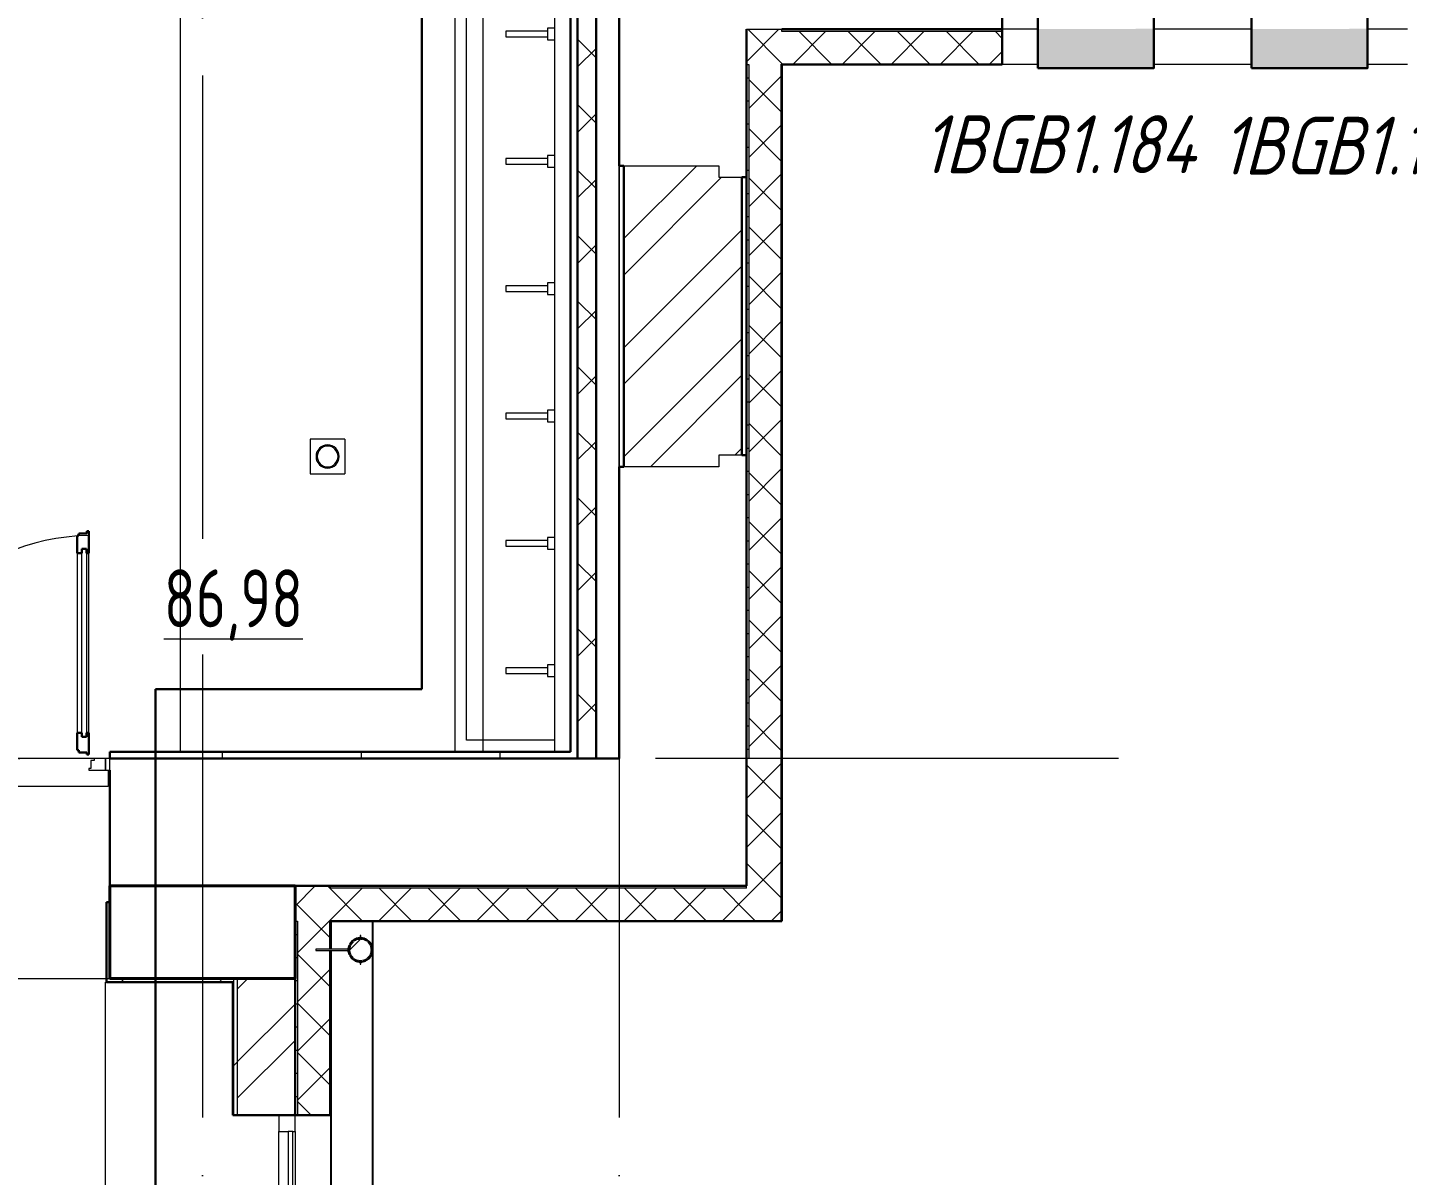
# Model space of a CAD drawing. Header units: millimetres. Extents: x -259793 to 1187961, y -549744 to 43070.
# Drawn here: x -31162 to -25201, y 9956 to 14914 of the extents above; entities that cross this region are included whole.
import ezdxf
from ezdxf.enums import TextEntityAlignment as Align

# ---------------------------------------------------------------- set-up
doc = ezdxf.new("R2010")
doc.units = ezdxf.units.MM
doc.linetypes.add('ADSK_Линия сетки', pattern=[25, 20, -2.5, 0, -2.5])
doc.linetypes.add('ADSK_Сверху', pattern=[450, 300, -150])
for name, color, linetype, lineweight in [('_ Окна', 7, 'Continuous', 9), ('RC-Извещатели_охранные', 5, 'Continuous', 30), ('Двери', 252, 'Continuous', 9), ('Линии', 7, 'Continuous', 9), ('лс', 5, 'Continuous', 30), ('Марки помещений', 252, 'Continuous', 20), ('Несущие колонны', 252, 'Continuous', 18), ('Обобщенные модели', 252, 'Continuous', 18), ('Ограждение', 252, 'Continuous', 9), ('Окна', 252, 'Continuous', 9), ('Оси', 252, 'Continuous', 9), ('Перекрытие', 252, 'Continuous', 18), ('Сантехника', 252, 'Continuous', 9), ('Стены внутренние', 7, 'Continuous', 18), ('Стены наружные', 7, 'Continuous', 18), ('Стены штриховка', 7, 'Continuous', 9)]:
    doc.layers.add(name, color=color, linetype=linetype, lineweight=lineweight)
doc.layers.add('RC-Позиционные_обозначения', color=7, linetype='Continuous')
doc.layers.add('Стены', color=194, linetype='Continuous')
doc.layers.add('Двери открывание', color=7, linetype='Continuous', lineweight=9, true_color=0xc0c0c0)
doc.styles.add('GOST Common_3', font='', dxfattribs={"height": 3.5})
doc.styles.add('RubezhCAD', font='', dxfattribs={"oblique": 10})
doc.styles.get("Standard").update_dxf_attribs({"font": ''})
doc.styles.get('GOST Common_3').set_extended_font_data('GOST 2.304 type A')
doc.styles.get('RubezhCAD').set_extended_font_data('GOST type A')
doc.styles.get('Standard').set_extended_font_data('GOST type B')

# ---------------------------------------------------------------- blocks, each defined once
blk = doc.blocks.new('RC-UGO-IOM-02')
at = {"layer": 'RC-Извещатели_охранные'}
blk.add_point((0, 0), dxfattribs=at)
blk.add_attdef('PSTN', text='', height=2.5, dxfattribs=at).set_placement((0.977, 2.603), align=Align.BOTTOM_LEFT)
blk.add_wipeout([(2.5, -2.5), (2.5, 2.5), (-2.5, 2.5), (-2.5, -2.5)]).dxf.layer = 'RC-Извещатели_охранные'
blk.add_wipeout([(-2.5, -2.5), (-2.5, 2.5), (2.5, 2.5), (2.5, -2.5)]).dxf.layer = 'RC-Извещатели_охранные'
h = blk.add_hatch(color=256, dxfattribs=at)
h.dxf.hatch_style = 1
h.paths.add_polyline_path([(2.5, 0.8), (2.5, 2.506), (-2.5, 2.499), (-2.5, 0.8)])
h = blk.add_hatch(color=256, dxfattribs=at)
h.dxf.hatch_style = 1
h.paths.add_polyline_path([(2.5, -2.5), (2.5, -0.794), (-2.5, -0.801), (-2.5, -2.5)])
blk.add_lwpolyline([(-2.5, -2.5), (2.5, -2.5), (2.5, 2.5), (-2.5, 2.5)], close=True, dxfattribs=at)
blk = doc.blocks.new('1 этаж')
at = {"layer": 'Обобщенные модели', "lineweight": 9, "true_color": 0x636466}
h = blk.add_hatch(dxfattribs=at)
h.set_pattern_fill('FP_7', color=251, style=0, pattern_type=2)
h.set_pattern_definition([(45, (-32119.82, 96), (-106.066, 106.066), [])])
h.paths.add_polyline_path([(-29714.3, 10881.5), (-29710.3, 10882.6), (-29691.5, 10892.5), (-29678.3, 10910.6), (-29673.8, 10930.3), (-29679.5, 10952.9), (-29694.5, 10970.3), (-29714.3, 10979), (-29736.7, 10978.1), (-29756.1, 10968), (-29769.3, 10949.9), (-29773.8, 10930.3), (-29768.1, 10907.6), (-29753.1, 10890.3), (-29733.3, 10881.5), (-29723.8, 10881.5)])
at = {"layer": '_ Окна', "color": 251, "lineweight": 18, "true_color": 0x636466}
for p, q in [((-30075.8, 10216.3), (-30075.8, 10146.3)), ((-30005.8, 10146.3), (-30005.8, 10216.3)), ((-30075.8, 10146.3), (-30035.8, 10146.3)), ((-30015.8, 10146.3), (-30005.8, 10146.3))]:
    blk.add_line(p, q, dxfattribs=at)
at = {"layer": '_ Окна', "color": 251, "true_color": 0x636466}
for p, q in [((-30035.8, 10146.3), (-30035.8, 9551.3)), ((-30015.8, 10146.3), (-30035.8, 10146.3)), ((-30015.8, 9551.3), (-30015.8, 10146.3))]:
    blk.add_line(p, q, dxfattribs=at)
at = {"layer": 'Двери', "color": 251, "lineweight": 30, "true_color": 0x636466}
for p, q in [((-30939.8, 12720.3), (-30947.8, 12720.3)), ((-30947.8, 12720.3), (-30947.8, 12644.3)), ((-30905.8, 12729.3), (-30939.8, 12729.3)), ((-30939.8, 12729.3), (-30939.8, 12720.3)), ((-30897.8, 12738.3), (-30905.8, 12738.3)), ((-30905.8, 12738.3), (-30905.8, 12729.3)), ((-30897.8, 12644.3), (-30897.8, 12738.3)), ((-30947.8, 12644.3), (-30927.8, 12644.3)), ((-30927.8, 12644.3), (-30927.8, 12662.3)), ((-30927.8, 12662.3), (-30906.8, 12662.3)), ((-30906.8, 12662.3), (-30906.8, 12644.3)), ((-30906.8, 12644.3), (-30897.8, 12644.3)), ((-30947.8, 11868.3), (-30947.8, 11792.3)), ((-30947.8, 11868.3), (-30927.8, 11868.3)), ((-30927.8, 11868.3), (-30927.8, 11850.3)), ((-30906.8, 11868.3), (-30897.8, 11868.3)), ((-30906.8, 11850.3), (-30906.8, 11868.3)), ((-30897.8, 11774.3), (-30897.8, 11868.3)), ((-30927.8, 11850.3), (-30906.8, 11850.3)), ((-30947.8, 11792.3), (-30939.8, 11792.3)), ((-30939.8, 11792.3), (-30939.8, 11783.3)), ((-30939.8, 11783.3), (-30905.8, 11783.3)), ((-30905.8, 11783.3), (-30905.8, 11774.3)), ((-30905.8, 11774.3), (-30897.8, 11774.3))]:
    blk.add_line(p, q, dxfattribs=at)
at = {"layer": 'Двери', "color": 251, "true_color": 0x636466}
for p, q in [((-30947.8, 12644.3), (-30947.8, 11868.3)), ((-30927.8, 11850.3), (-30927.8, 12662.3)), ((-30927.8, 12662.3), (-30906.8, 12662.3)), ((-30906.8, 12662.3), (-30906.8, 11850.3)), ((-30897.8, 11868.3), (-30897.8, 12644.3)), ((-30906.8, 11850.3), (-30927.8, 11850.3)), ((-30874.8, 11748.3), (-30888.8, 11748.3)), ((-30888.8, 11748.3), (-30888.8, 11714.3)), ((-30874.8, 11756.3), (-30874.8, 11748.3)), ((-30825.8, 11756.3), (-30874.8, 11756.3)), ((-30805.8, 11756.3), (-30825.8, 11756.3)), ((-30825.8, 11756.3), (-30825.8, 11706.3)), ((-30825.8, 11706.3), (-30825.8, 11756.3)), ((-30805.8, 11706.3), (-30805.8, 11756.3)), ((-30888.8, 11714.3), (-30897.8, 11714.3)), ((-30897.8, 11714.3), (-30897.8, 11706.3)), ((-30897.8, 11706.3), (-30825.8, 11706.3)), ((-30825.8, 11706.3), (-30805.8, 11706.3))]:
    blk.add_line(p, q, dxfattribs=at)
at = {"layer": 'Двери открывание', "color": 251, "true_color": 0x636466}
blk.add_arc((-30879.8, 11774.3), 946, 91.09026, 180, dxfattribs=at)
at = {"layer": 'Линии', "color": 251, "linetype": 'ADSK_Сверху', "ltscale": 100, "true_color": 0x636466}
for p, q in [((-29315.7, 16916.3), (-29315.7, 11786.3)), ((-29195.7, 16916.3), (-29195.7, 11786.3)), ((-32555.8, 10806.3), (-30805.8, 10806.3))]:
    blk.add_line(p, q, dxfattribs=at)
at = {"layer": 'Несущие колонны', "color": 251, "lineweight": 40, "true_color": 0x636466}
for p, q in [((-30805.8, 11206.3), (-30005.8, 11206.3)), ((-30805.8, 10806.3), (-30805.8, 11206.3)), ((-30005.8, 11206.3), (-30805.8, 11206.3)), ((-30805.8, 11206.3), (-30805.8, 10806.3)), ((-30005.8, 11206.3), (-30005.8, 10806.3)), ((-30005.8, 10806.3), (-30005.8, 11206.3)), ((-30005.8, 10806.3), (-30805.8, 10806.3)), ((-30805.8, 10806.3), (-30255.8, 10806.3))]:
    blk.add_line(p, q, dxfattribs=at)
at = {"layer": 'Несущие колонны', "color": 251, "true_color": 0x636466}
blk.add_line((-30255.8, 10806.3), (-30005.8, 10806.3), dxfattribs=at)
at = {"layer": 'Обобщенные модели', "color": 251, "true_color": 0x636466}
for p, q in [((-29722.8, 10992.3), (-29724.8, 10992.3)), ((-29724.8, 10992.3), (-29724.8, 10982.3)), ((-29722.8, 10992.3), (-29724.8, 10992.3)), ((-29724.8, 10992.3), (-29724.8, 10982.3)), ((-29722.8, 10992.3), (-29724.8, 10992.3)), ((-29724.8, 10992.3), (-29724.8, 10982.3)), ((-29722.8, 10992.3), (-29724.8, 10992.3)), ((-29724.8, 10992.3), (-29724.8, 10982.3)), ((-29724.8, 10980.3), (-29724.8, 10982.3)), ((-29722.8, 10980.3), (-29724.8, 10980.3)), ((-29722.8, 10982.3), (-29722.8, 10992.3)), ((-29722.8, 10982.3), (-29722.8, 10992.3)), ((-29722.8, 10982.3), (-29722.8, 10992.3)), ((-29722.8, 10982.3), (-29722.8, 10992.3)), ((-29722.8, 10982.3), (-29722.8, 10980.3)), ((-29775.8, 10933.6), (-29915.8, 10933.6)), ((-29915.8, 10933.6), (-29915.8, 10927)), ((-29915.8, 10927), (-29775.8, 10927)), ((-29775.8, 10931.1), (-29775.8, 10933.6)), ((-29775.8, 10927), (-29775.8, 10929.4)), ((-29724.8, 10878.3), (-29724.8, 10880.3)), ((-29724.8, 10880.3), (-29722.8, 10880.3)), ((-29724.8, 10878.3), (-29724.8, 10868.3)), ((-29724.8, 10878.3), (-29724.8, 10868.3)), ((-29724.8, 10878.3), (-29724.8, 10868.3)), ((-29724.8, 10878.3), (-29724.8, 10868.3)), ((-29724.8, 10868.3), (-29722.8, 10868.3)), ((-29724.8, 10868.3), (-29722.8, 10868.3)), ((-29724.8, 10868.3), (-29722.8, 10868.3)), ((-29724.8, 10868.3), (-29722.8, 10868.3)), ((-29722.8, 10880.3), (-29722.8, 10878.3)), ((-29722.8, 10868.3), (-29722.8, 10878.3)), ((-29722.8, 10868.3), (-29722.8, 10878.3)), ((-29722.8, 10868.3), (-29722.8, 10878.3)), ((-29722.8, 10868.3), (-29722.8, 10878.3))]:
    blk.add_line(p, q, dxfattribs=at)
for radius, start, end in [(52, 0, 180), (50, 0, 180), (52, 180, 0), (50, 180, 0)]:
    blk.add_arc((-29723.8, 10930.3), radius, start, end, dxfattribs=at)
at = {"layer": 'Обобщенные модели', "color": 251, "lineweight": 40, "true_color": 0x636466}
for start, end in [(130.583, 152.82848), (103.63116, 126.20078), (78.99639, 101.00361), (53.79922, 76.36884), (27.17152, 49.417), (156.69406, 180), (180, 203.30594), (0, 23.30594), (336.69406, 0), (207.17152, 229.417), (233.79922, 256.36884), (258.99639, 281.00361), (283.63116, 306.20078), (310.583, 332.82848)]:
    blk.add_arc((-29723.8, 10930.3), 50, start, end, dxfattribs=at)
at = {"layer": 'Ограждение', "color": 251, "true_color": 0x636466}
for p, q in [((-30825.8, 10791.3), (-30820.8, 10791.3)), ((-30825.8, 7401.3), (-30825.8, 10791.3))]:
    blk.add_line(p, q, dxfattribs=at)
at = {"layer": 'Окна', "color": 251, "true_color": 0x636466}
for p, q in [((-30075.8, 9491.3), (-30075.8, 10146.3)), ((-30005.8, 10146.3), (-30005.8, 8186.3))]:
    blk.add_line(p, q, dxfattribs=at)
at = {"layer": 'Оси', "color": 251, "linetype": 'ADSK_Линия сетки', "ltscale": 100, "true_color": 0x636466}
for p, q in [((-30405.8, 32206.9), (-30405.8, -33769.9)), ((-28605.8, 32206.9), (-28605.8, -33769.9)), ((-26448.4, 11756.3), (-72528.1, 11756.3))]:
    blk.add_line(p, q, dxfattribs=at)
at = {"layer": 'Перекрытие', "color": 251, "ltscale": 100, "true_color": 0x636466}
for p, q in [((-30500.7, 11786.3), (-30500.7, 16886.3)), ((-29940.6, 13136.3), (-29940.6, 12986.3)), ((-29790.6, 13136.3), (-29940.6, 13136.3)), ((-29790.6, 13136.3), (-29790.6, 12986.3)), ((-29940.6, 12986.3), (-29790.6, 12986.3)), ((-30874.8, 11756.3), (-32486.8, 11756.3))]:
    blk.add_line(p, q, dxfattribs=at)
at = {"layer": 'Сантехника', "color": 251, "true_color": 0x636466}
for p, q in [((-29315.7, 16886.3), (-29315.7, 11786.3)), ((-28885.8, 16886.3), (-28885.8, 11786.3)), ((-29265.6, 11836.3), (-29265.6, 16836.3)), ((-28885.8, 14911.3), (-28915.8, 14911.3)), ((-28915.8, 14911.3), (-28915.8, 14861.3)), ((-28915.8, 14898.8), (-29095.8, 14898.8)), ((-29095.8, 14898.8), (-29095.8, 14873.8)), ((-29095.8, 14873.8), (-28915.8, 14873.8)), ((-28915.8, 14861.3), (-28885.8, 14861.3)), ((-28915.8, 14348.8), (-29095.8, 14348.8)), ((-29095.8, 14348.8), (-29095.8, 14323.8)), ((-29095.8, 14323.8), (-28915.8, 14323.8)), ((-28885.8, 14361.3), (-28915.8, 14361.3)), ((-28915.8, 14361.3), (-28915.8, 14311.3)), ((-28915.8, 14311.3), (-28885.8, 14311.3)), ((-28915.8, 13798.8), (-29095.8, 13798.8)), ((-29095.8, 13798.8), (-29095.8, 13773.8)), ((-29095.8, 13773.8), (-28915.8, 13773.8)), ((-28885.8, 13811.3), (-28915.8, 13811.3)), ((-28915.8, 13811.3), (-28915.8, 13761.3)), ((-28915.8, 13761.3), (-28885.8, 13761.3)), ((-28915.8, 13248.8), (-29095.8, 13248.8)), ((-29095.8, 13248.8), (-29095.8, 13223.8)), ((-28885.8, 13261.3), (-28915.8, 13261.3)), ((-28915.8, 13261.3), (-28915.8, 13211.3)), ((-29095.8, 13223.8), (-28915.8, 13223.8)), ((-28915.8, 13211.3), (-28885.8, 13211.3)), ((-28915.8, 12698.8), (-29095.8, 12698.8)), ((-29095.8, 12698.8), (-29095.8, 12673.8)), ((-28885.8, 12711.3), (-28915.8, 12711.3)), ((-28915.8, 12711.3), (-28915.8, 12661.3)), ((-29095.8, 12673.8), (-28915.8, 12673.8)), ((-28915.8, 12661.3), (-28885.8, 12661.3)), ((-28885.8, 12161.3), (-28915.8, 12161.3)), ((-28915.8, 12161.3), (-28915.8, 12111.3)), ((-28915.8, 12148.8), (-29095.8, 12148.8)), ((-29095.8, 12148.8), (-29095.8, 12123.8)), ((-29095.8, 12123.8), (-28915.8, 12123.8)), ((-28915.8, 12111.3), (-28885.8, 12111.3)), ((-28885.8, 11836.3), (-29265.6, 11836.3))]:
    blk.add_line(p, q, dxfattribs=at)
for radius, start, end in [(50, 0, 180), (50, 180, 0), (45, 0, 180), (45, 180, 0)]:
    blk.add_arc((-29865.6, 13061.3), radius, start, end, dxfattribs=at)
at = {"layer": 'Стены', "color": 251, "true_color": 0x636466}
for p, q in [((-29850.8, 10933.1), (-29850.8, 11054.3)), ((-29670.8, 228.3), (-29670.8, 11054.3)), ((-29850.8, 448.3), (-29850.8, 10927.4))]:
    blk.add_line(p, q, dxfattribs=at)
at = {"layer": 'Стены внутренние', "color": 251, "lineweight": 30, "true_color": 0x636466}
for p, q in [((-28605.8, 15456.3), (-28605.8, 14317.3)), ((-26950.8, 14906.3), (-26950.8, 15456.3)), ((-28055.8, 14906.3), (-28055.8, 14754.3)), ((-27903.8, 14906.3), (-26950.8, 14906.3)), ((-26950.8, 14754.3), (-26950.8, 14896.3)), ((-27903.8, 14754.3), (-26950.8, 14754.3)), ((-27903.8, 11054.3), (-27903.8, 14754.3)), ((-28605.8, 14317.3), (-28585.8, 14317.3)), ((-28075.8, 14267.3), (-28055.8, 14267.3)), ((-28055.8, 13067.3), (-28075.8, 13067.3)), ((-28055.8, 11206.3), (-28055.8, 13067.3)), ((-28605.8, 13017.3), (-28605.8, 11756.3)), ((-28585.8, 13017.3), (-28605.8, 13017.3)), ((-28605.8, 11756.3), (-28705.8, 11756.3)), ((-30805.8, 11706.3), (-30805.8, 11206.3)), ((-30805.8, 11206.3), (-28055.8, 11206.3)), ((-30005.8, 11206.3), (-30005.8, 11054.3)), ((-29853.8, 11054.3), (-27903.8, 11054.3)), ((-29853.8, 10933.1), (-29853.8, 11054.3)), ((-29853.8, 10216.3), (-29853.8, 10927.6)), ((-29995.8, 10216.3), (-29853.8, 10216.3))]:
    blk.add_line(p, q, dxfattribs=at)
at = {"layer": 'Стены внутренние', "color": 251, "true_color": 0x636466}
for p, q in [((-28055.8, 14906.3), (-27903.8, 14906.3)), ((-25200.8, 14906.3), (-26950.8, 14906.3)), ((-25200.8, 14754.3), (-26950.8, 14754.3)), ((-28605.8, 13017.3), (-28605.8, 14317.3)), ((-28585.8, 14317.3), (-28175.8, 14317.3)), ((-28175.8, 14317.3), (-28175.8, 14267.3)), ((-28175.8, 14267.3), (-28075.8, 14267.3)), ((-28075.8, 13067.3), (-28175.8, 13067.3)), ((-28175.8, 13067.3), (-28175.8, 13017.3)), ((-28175.8, 13017.3), (-28585.8, 13017.3)), ((-29853.8, 10216.3), (-29853.8, 8116.3))]:
    blk.add_line(p, q, dxfattribs=at)
at = {"layer": 'Стены внутренние', "color": 251, "linetype": 'Continuous', "lineweight": 9, "true_color": 0x636466}
for p, q in [((-28055.8, 14766.6), (-27916.2, 14906.3)), ((-27900.3, 14756.3), (-28050.3, 14906.3)), ((-27854, 14756.3), (-27714, 14896.3)), ((-27688.2, 14756.3), (-27828.2, 14896.3)), ((-27641.9, 14756.3), (-27501.9, 14896.3)), ((-27476.1, 14756.3), (-27616.1, 14896.3)), ((-27429.8, 14756.3), (-27289.8, 14896.3)), ((-27263.9, 14756.3), (-27403.9, 14896.3)), ((-27217.6, 14756.3), (-27077.6, 14896.3)), ((-27051.8, 14756.3), (-27191.8, 14896.3)), ((-26950.8, 14867.4), (-26979.7, 14896.3)), ((-27005.5, 14756.3), (-26952.8, 14809)), ((-27236, 14756.3), (-27237.2, 14754.3)), ((-27026.8, 14754.3), (-27028, 14756.3)), ((-28045.8, 14564.5), (-27905.8, 14704.5)), ((-27905.8, 14549.6), (-28045.8, 14689.6)), ((-28045.8, 14352.4), (-27905.8, 14492.4)), ((-27905.8, 14337.5), (-28045.8, 14477.5)), ((-28045.8, 14140.2), (-27905.8, 14280.2)), ((-27905.8, 14125.3), (-28045.8, 14265.3)), ((-28045.8, 13928.1), (-27905.8, 14068.1)), ((-27905.8, 13913.2), (-28045.8, 14053.2)), ((-28045.8, 13716), (-27905.8, 13856)), ((-27905.8, 13701.1), (-28045.8, 13841.1)), ((-28045.8, 13503.8), (-27905.8, 13643.8)), ((-27905.8, 13488.9), (-28045.8, 13628.9)), ((-28045.8, 13291.7), (-27905.8, 13431.7)), ((-27905.8, 13276.8), (-28045.8, 13416.8)), ((-28045.8, 13079.6), (-27905.8, 13219.6)), ((-27905.8, 13064.7), (-28045.8, 13204.7)), ((-28045.8, 12867.4), (-27905.8, 13007.4)), ((-27905.8, 12852.5), (-28045.8, 12992.5)), ((-28045.8, 12655.3), (-27905.8, 12795.3)), ((-27905.8, 12640.4), (-28045.8, 12780.4)), ((-28045.8, 12443.2), (-27905.8, 12583.2)), ((-27905.8, 12428.3), (-28045.8, 12568.3)), ((-28045.8, 12231), (-27905.8, 12371)), ((-27905.8, 12216.1), (-28045.8, 12356.1)), ((-28045.8, 12018.9), (-27905.8, 12158.9)), ((-27905.8, 12004), (-28045.8, 12144)), ((-28045.8, 11806.8), (-27905.8, 11946.8)), ((-27905.8, 11791.9), (-28045.8, 11931.9)), ((-27903.8, 11974), (-27905.8, 11970.5)), ((-28055.8, 11584.6), (-27905.8, 11734.6)), ((-27905.8, 11579.7), (-28055.8, 11729.7)), ((-28055.8, 11372.5), (-27905.8, 11522.5)), ((-27905.8, 11367.6), (-28055.8, 11517.6)), ((-28055.8, 11160.4), (-27905.8, 11310.4)), ((-27905.8, 11155.5), (-28055.8, 11305.5)), ((-30005.8, 11119.6), (-29919.1, 11206.3)), ((-29715.8, 11056.3), (-29865.8, 11206.3)), ((-29857, 11056.3), (-29717, 11196.3)), ((-29644.8, 11056.3), (-29504.8, 11196.3)), ((-29503.6, 11056.3), (-29643.6, 11196.3)), ((-29432.7, 11056.3), (-29292.7, 11196.3)), ((-29291.5, 11056.3), (-29431.5, 11196.3)), ((-29220.6, 11056.3), (-29080.6, 11196.3)), ((-29079.4, 11056.3), (-29219.4, 11196.3)), ((-29008.4, 11056.3), (-28868.4, 11196.3)), ((-28867.2, 11056.3), (-29007.2, 11196.3)), ((-28796.3, 11056.3), (-28656.3, 11196.3)), ((-28655.1, 11056.3), (-28795.1, 11196.3)), ((-28584.2, 11056.3), (-28444.2, 11196.3)), ((-28443, 11056.3), (-28583, 11196.3)), ((-28372, 11056.3), (-28232, 11196.3)), ((-28230.9, 11056.3), (-28370.9, 11196.3)), ((-28159.9, 11056.3), (-28055.8, 11160.4)), ((-28055.8, 11093.4), (-28158.7, 11196.3)), ((-27903.8, 11193.2), (-27905.8, 11196.7)), ((-29927.9, 11056.3), (-30005.8, 11134.2)), ((-28018.7, 11056.3), (-28055.8, 11093.4)), ((-27947.8, 11056.3), (-27905.8, 11098.2)), ((-29995.8, 10917.4), (-29857, 11056.3)), ((-29855.8, 10984.2), (-29927.9, 11056.3)), ((-29583.4, 11054.3), (-29584.5, 11056.3)), ((-28527.5, 11054.3), (-28528.7, 11056.3)), ((-28175.5, 11054.3), (-28176.4, 11055.8)), ((-29855.8, 10772), (-29995.8, 10912)), ((-29855.8, 10967.2), (-29853.8, 10967.2)), ((-29995.8, 10705.3), (-29855.8, 10845.3)), ((-29855.8, 10559.9), (-29995.8, 10699.9)), ((-29995.8, 10493.2), (-29855.8, 10633.2)), ((-29854, 10628.2), (-29855.8, 10625)), ((-29855.8, 10560.8), (-29853.9, 10560.8)), ((-29855.8, 10347.8), (-29995.8, 10487.8)), ((-29995.8, 10281), (-29855.8, 10421)), ((-29938.4, 10218.3), (-29995.8, 10275.6)), ((-29973.3, 10218.3), (-29973.8, 10217.5))]:
    blk.add_line(p, q, dxfattribs=at)
at = {"layer": 'Стены наружные', "color": 251, "lineweight": 30, "true_color": 0x636466}
for p, q in [((-28815.8, 16886.3), (-28815.8, 11786.3)), ((-28785.8, 16916.3), (-28785.8, 11756.3)), ((-28705.8, 11756.3), (-28705.8, 16916.3)), ((-26950.8, 14896.3), (-26950.8, 14906.3)), ((-28055.8, 14754.3), (-28055.8, 13067.3)), ((-28585.8, 14317.3), (-28585.8, 13017.3)), ((-28075.8, 13067.3), (-28075.8, 14267.3)), ((-28815.8, 11786.3), (-30805.8, 11786.3)), ((-30805.8, 11786.3), (-30805.8, 11756.3)), ((-30805.8, 11756.3), (-28705.8, 11756.3)), ((-30820.8, 11136.3), (-30820.8, 10791.3)), ((-30805.8, 11136.3), (-30820.8, 11136.3)), ((-30805.8, 10806.3), (-30805.8, 11136.3)), ((-30005.8, 11054.3), (-30005.8, 10216.3)), ((-30270.8, 10791.3), (-30820.8, 10791.3)), ((-30255.8, 10806.3), (-30805.8, 10806.3)), ((-30275.8, 10791.3), (-30275.8, 10216.3)), ((-30275.8, 10216.3), (-29995.8, 10216.3))]:
    blk.add_line(p, q, dxfattribs=at)
at = {"layer": 'Стены наружные', "color": 251, "linetype": 'Continuous', "lineweight": 9, "true_color": 0x636466}
for p, q in [((-28705.8, 14783.9), (-28785.8, 14863.9)), ((-28785.8, 14743.7), (-28705.8, 14823.7)), ((-28045.8, 14696), (-28055.8, 14696)), ((-28705.8, 14501.1), (-28785.8, 14581.1)), ((-28045.8, 14596), (-28055.8, 14596)), ((-28785.8, 14460.9), (-28705.8, 14540.9)), ((-28045.8, 14496), (-28055.8, 14496)), ((-28045.8, 14396), (-28055.8, 14396)), ((-28585.8, 14002.2), (-28270.7, 14317.3)), ((-28585.8, 14316.5), (-28585, 14317.3)), ((-28705.8, 14218.2), (-28785.8, 14298.2)), ((-28785.8, 14178), (-28705.8, 14258)), ((-28585.8, 13845.1), (-28163.6, 14267.3)), ((-28045.8, 14296), (-28055.8, 14296)), ((-28045.8, 14196), (-28055.8, 14196)), ((-28045.8, 14096), (-28055.8, 14096)), ((-28705.8, 13935.4), (-28785.8, 14015.4)), ((-28585.8, 13530.8), (-28075.8, 14040.8)), ((-28785.8, 13895.2), (-28705.8, 13975.2)), ((-28045.8, 13996), (-28055.8, 13996)), ((-28045.8, 13896), (-28055.8, 13896)), ((-28585.8, 13373.6), (-28075.8, 13883.6)), ((-28045.8, 13796), (-28055.8, 13796)), ((-28705.8, 13652.5), (-28785.8, 13732.5)), ((-28785.8, 13612.4), (-28705.8, 13692.4)), ((-28045.8, 13696), (-28055.8, 13696)), ((-28045.8, 13596), (-28055.8, 13596)), ((-28585.8, 13059.3), (-28075.8, 13569.3)), ((-28045.8, 13496), (-28055.8, 13496)), ((-28705.8, 13369.7), (-28785.8, 13449.7)), ((-28470.7, 13017.3), (-28075.8, 13412.1)), ((-28785.8, 13329.5), (-28705.8, 13409.5)), ((-28045.8, 13396), (-28055.8, 13396)), ((-28045.8, 13296), (-28055.8, 13296)), ((-28045.8, 13196), (-28055.8, 13196)), ((-28705.8, 13086.9), (-28785.8, 13166.9)), ((-28785.8, 13046.7), (-28705.8, 13126.7)), ((-28106.3, 13067.3), (-28075.8, 13097.8)), ((-28045.8, 13096), (-28055.8, 13096)), ((-28045.8, 12996), (-28055.8, 12996)), ((-28705.8, 12804), (-28785.8, 12884)), ((-28045.8, 12896), (-28055.8, 12896)), ((-28785.8, 12763.8), (-28705.8, 12843.8)), ((-28045.8, 12796), (-28055.8, 12796)), ((-28045.8, 12696), (-28055.8, 12696)), ((-28705.8, 12521.2), (-28785.8, 12601.2)), ((-28045.8, 12596), (-28055.8, 12596)), ((-28785.8, 12481), (-28705.8, 12561)), ((-28045.8, 12496), (-28055.8, 12496)), ((-28045.8, 12396), (-28055.8, 12396)), ((-28705.8, 12238.3), (-28785.8, 12318.3)), ((-28045.8, 12296), (-28055.8, 12296)), ((-28785.8, 12198.1), (-28705.8, 12278.1)), ((-28045.8, 12196), (-28055.8, 12196)), ((-28045.8, 12096), (-28055.8, 12096)), ((-28705.8, 11955.5), (-28785.8, 12035.5)), ((-28785.8, 11915.3), (-28705.8, 11995.3)), ((-28045.8, 11996), (-28055.8, 11996)), ((-28045.8, 11896), (-28055.8, 11896)), ((-30319.8, 11756.3), (-30319.8, 11786.3)), ((-29719.8, 11756.3), (-29719.8, 11786.3)), ((-29119.8, 11756.3), (-29119.8, 11786.3)), ((-28045.8, 11796), (-28055.8, 11796)), ((-29995.8, 10996), (-30005.8, 10996)), ((-29995.8, 10896), (-30005.8, 10896)), ((-30758.4, 10791.3), (-30743.4, 10806.3)), ((-30334.1, 10791.3), (-30319.1, 10806.3)), ((-30255.8, 10760.7), (-30210.2, 10806.3)), ((-29995.8, 10796), (-30005.8, 10796)), ((-30275.8, 10778.9), (-30270.8, 10783.9)), ((-30275.8, 10708.1), (-30270.8, 10713.1)), ((-30255.8, 10446.4), (-30005.8, 10696.4)), ((-29995.8, 10696), (-30005.8, 10696)), ((-30275.8, 10637.4), (-30270.8, 10642.4)), ((-30275.8, 10566.7), (-30270.8, 10571.7)), ((-29995.8, 10596), (-30005.8, 10596)), ((-30275.8, 10496), (-30270.8, 10501)), ((-30255.8, 10289.2), (-30005.8, 10539.2)), ((-29995.8, 10496), (-30005.8, 10496)), ((-30270.8, 10430.3), (-30255.8, 10445.3)), ((-30275.8, 10425.3), (-30270.8, 10430.3)), ((-29995.8, 10396), (-30005.8, 10396)), ((-30275.8, 10354.6), (-30270.8, 10359.6)), ((-30275.8, 10283.9), (-30270.8, 10288.9)), ((-29995.8, 10296), (-30005.8, 10296)), ((-30272.7, 10216.3), (-30270.8, 10218.2)), ((-30014.4, 10216.3), (-30005.8, 10224.9))]:
    blk.add_line(p, q, dxfattribs=at)
at = {"layer": 'Стены наружные', "color": 251, "true_color": 0x636466}
for p, q in [((-30813.3, 11706.3), (-30813.3, 11636.3)), ((-30813.3, 11636.3), (-32548.3, 11636.3)), ((-30005.8, 10806.3), (-30255.8, 10806.3))]:
    blk.add_line(p, q, dxfattribs=at)
at = {"layer": 'Стены штриховка', "color": 251, "true_color": 0x636466}
for p, q in [((-27903.8, 14896.3), (-27903.8, 14906.3)), ((-26950.8, 14896.3), (-27903.8, 14896.3)), ((-26950.8, 14830.3), (-26952.8, 14830.3)), ((-26952.8, 14756.3), (-26952.8, 14830.3)), ((-28055.8, 14754.3), (-28045.8, 14754.3)), ((-28045.8, 14754.3), (-28045.8, 11756.3)), ((-27905.8, 14756.3), (-26952.8, 14756.3)), ((-27905.8, 11054.3), (-27905.8, 14756.3)), ((-27903.8, 14754.3), (-27905.8, 14754.3)), ((-28045.8, 11756.3), (-28055.8, 11756.3)), ((-29853.8, 11196.3), (-29853.8, 11206.3)), ((-28055.8, 11196.3), (-29853.8, 11196.3)), ((-28055.8, 11196.3), (-28055.8, 11206.3)), ((-30005.8, 11054.3), (-29995.8, 11054.3)), ((-29995.8, 11054.3), (-29995.8, 10216.3)), ((-27903.8, 11056.3), (-29855.8, 11056.3)), ((-29855.8, 10933.1), (-29855.8, 11056.3)), ((-29855.8, 10218.3), (-29855.8, 10927.6)), ((-30270.8, 10216.3), (-30270.8, 10806.3)), ((-30255.8, 10806.3), (-30255.8, 10216.3)), ((-29995.8, 10218.3), (-29855.8, 10218.3))]:
    blk.add_line(p, q, dxfattribs=at)
at = {"layer": 'Марки помещений', "color": 251, "true_color": 0x636466, "style": 'GOST Common_3', "width": 0.9}
blk.add_text('%%U86,98', height=250, dxfattribs=at).set_placement((-30572.8, 12323.7))

msp = doc.modelspace()

# ---------------------------------------------------------------- linework, layer by layer
at = {"layer": 'лс'}
for p, q in [((-29458.93703, 18041.35675), (-29458.93703, 12055.82819)), ((-29458.93703, 12055.82819), (-30608.8539, 12055.82819)), ((-30608.8539, 12055.82819), (-30608.8539, 9550.89668))]:
    msp.add_line(p, q, dxfattribs=at)

# ---------------------------------------------------------------- block references
msp.add_blockref('1 этаж', (0, 0))

# ---------------------------------------------------------------- next in the draw order: block references
at = {"layer": 'RC-Извещатели_охранные', "color": 1, "ltscale": 0.01}
ref = msp.add_blockref('RC-UGO-IOM-02', (-26546.89184, 14987.96124), dxfattribs=dict(at, xscale=100, yscale=100, zscale=100))
ref.add_attrib('PSTN', '1BGB1.184', dxfattribs={"layer": 'RC-Позиционные_обозначения', "height": 250, "style": 'RubezhCAD', "oblique": 15}).set_placement((-26708.94409, 14209.85937), align=Align.BOTTOM_CENTER)
ref = msp.add_blockref('RC-UGO-IOM-02', (-25623.69022, 14987.96124), dxfattribs=dict(at, xscale=100, yscale=100, zscale=100))
ref.add_attrib('PSTN', '1BGB1.183', dxfattribs={"layer": 'RC-Позиционные_обозначения', "height": 250, "style": 'RubezhCAD', "oblique": 15}).set_placement((-25421.61436, 14203.7769), align=Align.BOTTOM_CENTER)

doc.saveas('drawing.dxf')
